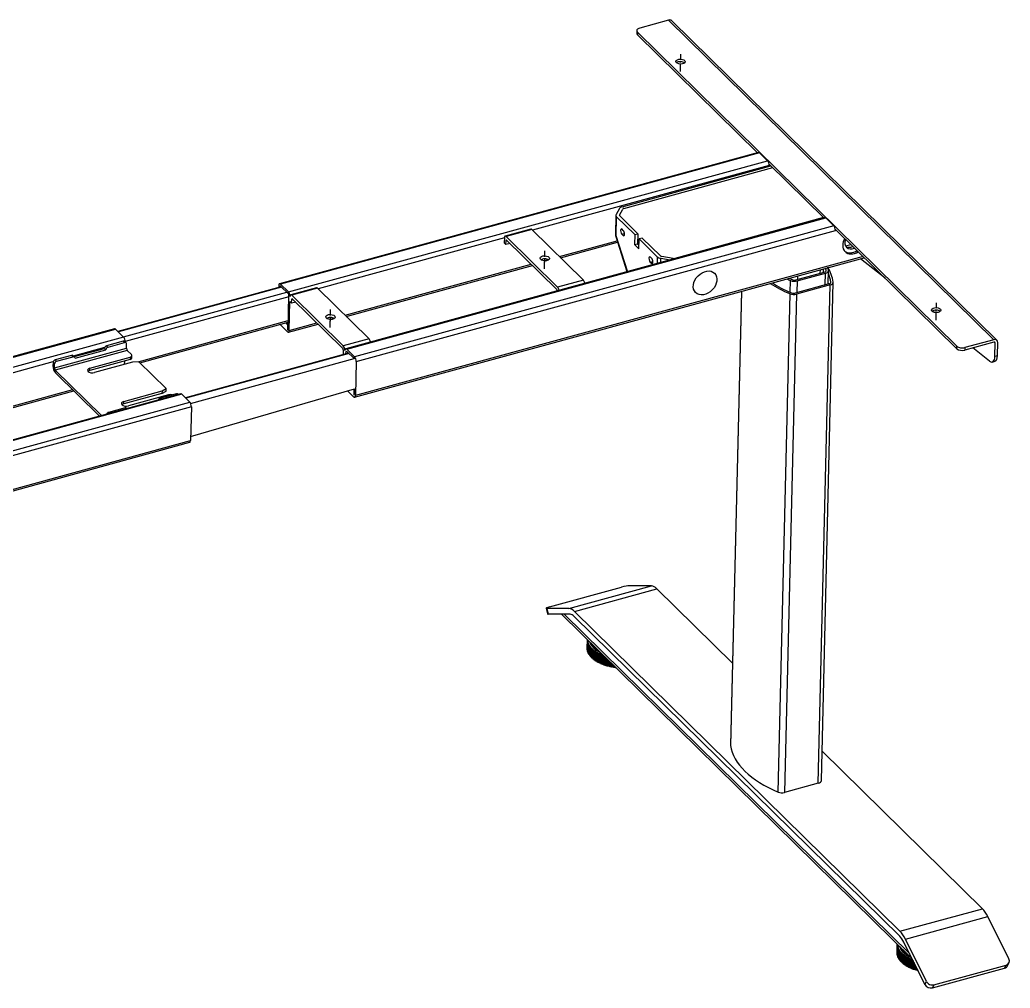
# Model space of a CAD drawing. Header units: millimetres. Extents: x 20580 to 29102, y 1988 to 5937.
# Drawn here: x 27762 to 28604, y 3454 to 4278 of the extents above; entities that cross this region are included whole.
import ezdxf

# ---------------------------------------------------------------- set-up
doc = ezdxf.new("R2010")
doc.units = ezdxf.units.MM
doc.linetypes.add('CENTER', pattern=[10.16, 6.35, -1.27, 1.27, -1.27])
doc.layers.add('1', color=1, linetype='CENTER')

msp = doc.modelspace()

# ---------------------------------------------------------------- linework, layer by layer
at = {"color": 0, "lineweight": 30}
msp.add_line((27907.213, 3923.069), (28046.518, 3963.538), dxfattribs=at)
at = {"layer": '1', "color": 0, "linetype": 'Continuous', "lineweight": 30}
for p, q in [((28313.824, 4277.321), (28289.282, 4270.602)), ((28313.824, 4277.321), (28590.386, 4005.489)), ((28593.11, 4004.95), (28316.548, 4276.782)), ((28286.688, 4268.357), (28286.638, 4266.237)), ((28287.304, 4267.038), (28287.254, 4264.918)), ((28287.254, 4264.918), (28389.488, 4164.433)), ((28287.304, 4267.038), (28559.057, 3999.933)), ((28390.386, 4164.681), (27982.812, 4053.098)), ((28391.238, 4164.331), (27983.665, 4052.748)), ((28391.238, 4164.331), (28397.972, 4157.713)), ((27990.398, 4046.129), (28397.972, 4157.713)), ((28399.355, 4153.751), (28198.078, 4098.646)), ((28274.36, 4118.624), (28400.859, 4153.256)), ((28399.271, 4154.817), (28445.758, 4109.125)), ((28400.138, 4153.965), (28399.355, 4153.751)), ((28275.803, 4117.205), (28402.302, 4151.838)), ((28268.97, 4111.339), (28268.583, 4095.026)), ((28271.966, 4117.083), (28269.169, 4112.043)), ((28272.049, 4111.549), (28272.035, 4110.982)), ((28272.049, 4111.549), (28274.845, 4116.589)), ((28446.66, 4109.369), (28039.087, 3997.786)), ((28039.939, 3997.436), (28447.513, 4109.019)), ((28269.199, 4093.707), (28269.586, 4110.02)), ((28269.586, 4110.02), (28284.943, 4094.926)), ((28287.572, 4095.646), (28272.215, 4110.74)), ((28445.59, 4109.29), (28319.091, 4074.658)), ((28442.627, 4108.606), (28442.728, 4108.506)), ((28454.246, 4102.401), (28447.513, 4109.019)), ((28454.246, 4102.401), (28046.673, 3990.817)), ((28048.055, 3986.855), (28455.629, 4098.439)), ((28196.657, 4099.554), (28174.744, 4093.555)), ((28197.509, 4099.204), (28175.597, 4093.205)), ((28241.278, 4056.184), (28197.509, 4099.204)), ((28274.12, 4095.152), (28276.305, 4095.75)), ((28274.12, 4095.152), (28275.082, 4094.206)), ((28275.183, 4098.446), (28274.221, 4099.391)), ((28275.082, 4094.206), (28276.255, 4094.528)), ((28284.943, 4094.926), (28284.742, 4086.447)), ((28284.943, 4094.926), (28287.572, 4095.646)), ((28287.572, 4095.646), (28287.371, 4087.167)), ((28391.386, 4094.45), (28391.249, 4094.585)), ((28455.541, 4099.51), (28559.006, 3997.814)), ((28456.413, 4098.653), (28455.629, 4098.439)), ((28174.094, 4092.08), (28015.766, 4048.734)), ((28174.094, 4092.08), (28173.993, 4087.84)), ((28173.993, 4087.84), (28175.436, 4086.422)), ((28175.436, 4086.422), (28175.516, 4089.814)), ((28178.888, 4087.367), (28175.436, 4086.422)), ((28176.207, 4090.003), (28175.516, 4089.814)), ((28219.366, 4050.185), (28175.597, 4093.205)), ((28176.017, 4090.189), (28218.824, 4048.114)), ((28220.864, 4076.243), (28269.989, 4089.693)), ((28221.898, 4075.229), (28270.366, 4088.498)), ((28268.816, 4093.393), (28278.338, 4063.418)), ((28278.721, 4063.732), (28269.199, 4093.707)), ((28284.742, 4086.447), (28287.371, 4087.167)), ((28284.742, 4086.447), (28288.59, 4082.665)), ((28287.371, 4087.167), (28288.666, 4085.894)), ((28288.59, 4082.665), (28288.791, 4091.144)), ((28291.42, 4091.864), (28288.791, 4091.144)), ((28288.791, 4091.144), (28304.148, 4076.05)), ((28306.777, 4076.769), (28291.42, 4091.864)), ((28464.261, 4085.265), (28468.775, 4086.501)), ((28038.558, 4026.333), (28196.89, 4069.68)), ((28046.721, 3956.552), (28480.233, 4075.236)), ((28479.2, 4076.251), (28047.372, 3958.027)), ((28207.662, 4072.629), (28211.202, 4073.598)), ((28298.169, 4071.514), (28300.354, 4072.112)), ((28298.169, 4071.514), (28299.131, 4070.569)), ((28299.231, 4074.808), (28298.27, 4075.754)), ((28300.304, 4070.89), (28299.131, 4070.569)), ((28304.148, 4076.05), (28304.012, 4070.315)), ((28307.047, 4071.146), (28307.132, 4074.73)), ((28307.132, 4074.73), (28315.127, 4073.359)), ((28317.57, 4074.595), (28307.971, 4076.241)), ((28498.06, 4057.718), (28477.086, 4074.374)), ((28039.592, 4025.319), (28197.917, 4068.664)), ((28278.338, 4063.418), (28278.342, 4063.41)), ((28278.992, 4063.466), (28278.721, 4063.732)), ((28422.099, 4056.363), (28446.202, 4062.962)), ((28423.061, 4055.418), (28447.164, 4062.017)), ((28442.843, 4062.042), (28442.914, 4065.018)), ((28445.4, 4062.739), (28445.471, 4065.715)), ((28446.929, 4052.104), (28447.164, 4062.017)), ((28447.733, 4064.119), (28447.742, 4064.495)), ((28449.486, 4052.804), (28449.758, 4064.262)), ((27990.398, 4046.129), (27983.665, 4052.748)), ((28241.278, 4056.184), (28219.366, 4050.185)), ((28417.308, 4045.737), (28417.546, 4055.76)), ((28417.843, 4056.989), (28417.871, 4058.159)), ((28450.215, 4053.009), (28421.521, 4045.153)), ((28423.061, 4055.418), (28422.826, 4045.505)), ((28423.547, 4059.716), (28423.476, 4056.739)), ((28443.714, 3630.362), (28453.771, 4054.308)), ((28451.756, 4054.213), (28451.763, 4054.498)), ((27984.115, 4050.561), (27845.263, 4012.547)), ((27984.574, 4050.103), (27845.736, 4012.093)), ((27850.065, 4007.838), (27988.903, 4045.848)), ((27982.161, 4051.622), (27982.123, 4050.015)), ((27983.123, 4050.677), (27983.114, 4050.286)), ((27983.818, 4050.867), (27983.123, 4050.677)), ((27990.358, 4044.434), (27983.625, 4051.052)), ((28014.344, 4049.642), (27992.432, 4043.643)), ((28015.197, 4049.292), (27993.284, 4043.293)), ((28058.966, 4006.272), (28015.197, 4049.292)), ((28375.703, 4046.613), (28366.545, 3660.563)), ((28375.723, 4046.621), (28366.559, 3660.326)), ((28407.021, 3620.557), (28417.077, 4044.503)), ((28422.483, 4044.207), (28412.427, 3620.261)), ((28451.177, 4052.063), (28422.483, 4044.207)), ((28441.121, 3628.116), (28451.177, 4052.063)), ((27990.787, 4042.024), (27851.543, 4003.902)), ((27990.135, 4014.285), (27990.819, 4043.113)), ((27991.097, 4013.339), (27991.68, 4037.928)), ((27991.68, 4037.928), (27993.123, 4036.51)), ((27993.123, 4036.51), (27993.204, 4039.901)), ((27996.576, 4037.455), (27993.123, 4036.51)), ((27993.894, 4040.09), (27993.204, 4039.901)), ((28037.053, 4000.272), (27993.284, 4043.293)), ((27993.705, 4040.276), (28036.512, 3998.201)), ((28539.755, 4028.72), (28538.308, 4029.869)), ((27862.707, 3986.741), (27990.305, 4021.674)), ((27864.076, 3985.819), (27990.278, 4020.37)), ((27983.252, 4018.447), (27989.594, 4012.214)), ((27988.085, 4019.77), (27989.735, 4018.149)), ((27990.446, 4011.864), (28015.605, 4018.751)), ((27991.097, 4013.339), (28014.578, 4019.767)), ((28025.349, 4022.716), (28028.896, 4023.687)), ((27842.572, 4014.703), (27434.998, 3903.12)), ((27435.851, 3902.77), (27843.424, 4014.354)), ((27850.158, 4007.735), (27843.424, 4014.354)), ((27989.735, 4018.149), (27989.634, 4013.909)), ((27989.634, 4013.909), (27990.104, 4014.038)), ((27989.735, 4018.149), (27990.23, 4018.285)), ((27850.158, 4007.735), (27442.585, 3896.152)), ((27849.808, 4004.141), (27835.784, 4000.302)), ((27836.986, 3999.12), (27851.01, 4002.959)), ((27851.01, 4002.959), (27849.808, 4004.141)), ((27852.372, 4002.69), (27851.17, 4003.872)), ((27851.327, 4003.715), (27851.541, 4003.773)), ((27851.534, 4003.513), (27851.541, 4003.773)), ((27852.643, 3998.352), (27852.723, 4001.743)), ((28058.966, 4006.272), (28037.053, 4000.272)), ((28590.336, 4003.369), (28565.794, 3996.65)), ((28590.386, 4005.489), (28565.844, 3998.77)), ((28590.64, 4003.421), (28591.62, 4002.457)), ((28591.358, 3991.406), (28591.62, 4002.457)), ((28593.55, 3992.006), (28593.812, 4003.057)), ((27791.287, 3981.554), (27852.643, 3998.352)), ((27853.334, 3996.371), (27791.979, 3979.573)), ((27807.504, 3991.717), (27834.244, 3999.038)), ((27808.174, 3991.058), (27833.991, 3998.126)), ((27808.898, 3989.745), (27835.193, 3996.944)), ((27833.991, 3998.126), (27835.193, 3996.944)), ((27835.784, 4000.302), (27836.986, 3999.12)), ((27856.941, 3992.825), (27853.334, 3996.371)), ((28041.587, 3994.066), (27902.749, 3956.055)), ((28042.06, 3993.612), (27903.208, 3955.598)), ((28036.973, 3996.881), (28036.892, 3993.489)), ((28036.892, 3993.489), (28037.456, 3992.935)), ((28039.352, 3993.454), (28039.398, 3995.365)), ((28039.398, 3995.365), (28040.092, 3995.555)), ((28039.899, 3995.74), (28046.633, 3989.122)), ((28039.939, 3997.436), (28046.673, 3990.817)), ((28559.006, 3997.814), (28559.057, 3999.933)), ((28565.844, 3998.77), (28565.794, 3996.65)), ((28586.851, 3987.207), (28572.608, 3998.517)), ((27671.302, 3954.428), (27790.418, 3987.039)), ((27790.165, 3986.128), (27790.095, 3983.16)), ((27791.368, 3984.946), (27790.165, 3986.128)), ((27791.287, 3981.554), (27791.368, 3984.946)), ((27805.983, 3992.143), (27791.959, 3988.304)), ((27791.959, 3988.304), (27793.161, 3987.122)), ((27793.161, 3987.122), (27807.185, 3990.961)), ((27807.185, 3990.961), (27805.983, 3992.143)), ((27808.547, 3990.692), (27807.344, 3991.873)), ((27855.704, 3988.567), (27821.521, 3979.209)), ((27821.571, 3981.328), (27855.755, 3990.687)), ((27857.849, 3986.425), (27825.419, 3977.546)), ((27851.085, 3984.573), (27851.15, 3987.321)), ((27855.755, 3990.687), (27855.704, 3988.567)), ((27857.261, 3989.914), (27857.311, 3992.034)), ((27863.107, 3986.765), (27857.849, 3986.425)), ((27886.367, 3963.902), (27863.107, 3986.765)), ((27907.212, 3951.254), (28046.389, 3989.357)), ((28048.055, 3986.855), (28047.372, 3958.027)), ((28589.189, 3986.488), (28591.38, 3987.088)), ((28591.358, 3991.406), (28593.55, 3992.006)), ((27791.979, 3979.573), (27831.32, 3940.905)), ((27792.169, 3977.217), (27829.594, 3940.433)), ((27821.521, 3979.209), (27821.571, 3981.328)), ((27806.758, 3962.872), (27694.086, 3932.025)), ((27695.12, 3931.011), (27807.792, 3961.858)), ((27882.81, 3959.722), (27850.379, 3950.844)), ((27850.43, 3952.963), (27882.86, 3961.842)), ((27895.26, 3959.466), (27881.236, 3955.627)), ((27882.86, 3961.842), (27882.81, 3959.722)), ((27882.81, 3959.722), (27886.317, 3961.782)), ((27882.86, 3961.842), (27886.367, 3963.902)), ((27886.317, 3961.782), (27886.367, 3963.902)), ((27896.101, 3958.64), (27895.26, 3959.466)), ((28045.868, 3956.902), (28040.729, 3961.953)), ((28046.009, 3962.837), (28045.562, 3963.276)), ((28046.009, 3962.837), (28045.908, 3958.597)), ((28046.505, 3962.973), (28046.009, 3962.837)), ((28046.518, 3963.538), (28046.41, 3958.973)), ((27898.846, 3959.392), (27491.273, 3847.808)), ((27899.699, 3959.042), (27492.125, 3847.458)), ((27498.859, 3840.84), (27906.432, 3952.423)), ((27850.379, 3950.844), (27850.43, 3952.963)), ((27888.461, 3958.54), (27854.277, 3949.181)), ((27881.236, 3955.627), (27882.077, 3954.8)), ((27896.951, 3958.873), (27896.622, 3959.197)), ((27899.699, 3959.042), (27906.432, 3952.423)), ((28046.378, 3958.726), (28045.908, 3958.597)), ((27907.815, 3948.461), (27501.878, 3837.326)), ((27851.435, 3947.468), (27837.411, 3943.628)), ((27837.411, 3943.628), (27838.252, 3942.802)), ((27852.276, 3946.642), (27851.435, 3947.468)), ((27853.126, 3946.875), (27852.797, 3947.198)), ((27907.815, 3948.461), (27907.131, 3919.633)), ((27524.668, 3814.924), (27907.131, 3919.633)), ((27525.702, 3813.91), (27906.48, 3918.158)), ((28212.46, 3778.132), (28273.815, 3794.93)), ((28228.983, 3776.775), (28299.103, 3795.972)), ((28233.69, 3774.317), (28303.81, 3793.514)), ((28299.103, 3795.972), (28280.351, 3796.113)), ((28368.199, 3730.227), (28303.81, 3793.514)), ((28209.731, 3777.034), (28210.808, 3772.18)), ((28228.983, 3776.775), (28210.23, 3776.916)), ((28210.23, 3776.916), (28211.307, 3772.062)), ((28510.576, 3502.167), (28233.69, 3774.317)), ((28230.059, 3771.921), (28211.307, 3772.062)), ((28222.736, 3771.972), (28520.926, 3478.881)), ((28518.897, 3482.945), (28224.856, 3771.958)), ((28510.475, 3497.927), (28233.589, 3770.078)), ((28244.577, 3742.766), (28244.756, 3750.328)), ((28244.76, 3750.132), (28244.579, 3742.501)), ((28244.587, 3742.267), (28244.768, 3749.898)), ((28244.786, 3749.633), (28244.605, 3742.002)), ((28244.628, 3741.767), (28244.809, 3749.398)), ((28244.842, 3749.133), (28244.661, 3741.502)), ((28244.698, 3741.268), (28244.879, 3748.899)), ((28244.585, 3742.766), (28244.577, 3742.766)), ((28244.928, 3748.635), (28244.747, 3741.004)), ((28244.797, 3740.77), (28244.978, 3748.401)), ((28245.043, 3748.137), (28244.862, 3740.506)), ((28244.926, 3740.273), (28245.107, 3747.904)), ((28245.187, 3747.641), (28245.006, 3740.01)), ((28245.084, 3739.778), (28245.265, 3747.409)), ((28245.361, 3747.147), (28245.18, 3739.516)), ((28245.271, 3739.285), (28245.452, 3746.916)), ((28245.563, 3746.656), (28245.382, 3739.025)), ((28245.487, 3738.795), (28245.668, 3746.426)), ((28245.794, 3746.168), (28245.613, 3738.537)), ((28245.732, 3738.309), (28245.913, 3745.94)), ((28246.054, 3745.683), (28245.873, 3738.052)), ((28246.005, 3737.826), (28246.186, 3745.457)), ((28246.342, 3745.203), (28246.161, 3737.572)), ((28246.306, 3737.348), (28246.487, 3744.979)), ((28246.659, 3744.727), (28246.478, 3737.096)), ((28246.636, 3736.875), (28246.817, 3744.506)), ((28247.003, 3744.256), (28246.822, 3736.625)), ((28246.993, 3736.406), (28247.174, 3744.037)), ((28247.374, 3743.791), (28247.193, 3736.16)), ((28247.377, 3735.944), (28247.558, 3743.575)), ((28247.772, 3743.332), (28247.591, 3735.701)), ((28247.788, 3735.487), (28247.969, 3743.118)), ((28248.197, 3742.879), (28248.016, 3735.248)), ((28248.225, 3735.038), (28248.406, 3742.669)), ((28248.649, 3742.433), (28248.468, 3734.802)), ((28248.688, 3734.595), (28248.869, 3742.226)), ((28249.126, 3741.994), (28248.945, 3734.363)), ((28249.177, 3734.16), (28249.358, 3741.791)), ((28249.628, 3741.563), (28249.447, 3733.932)), ((28249.691, 3733.732), (28249.872, 3741.363)), ((28250.155, 3741.14), (28249.974, 3733.509)), ((28250.23, 3733.313), (28250.411, 3740.944)), ((28250.706, 3740.725), (28250.525, 3733.094)), ((28250.792, 3732.903), (28250.973, 3740.534)), ((28251.281, 3740.32), (28251.1, 3732.689)), ((28251.378, 3732.502), (28251.559, 3740.133)), ((28251.879, 3739.924), (28251.698, 3732.293)), ((28251.987, 3732.11), (28252.168, 3739.741)), ((28252.5, 3739.538), (28252.319, 3731.907)), ((28252.618, 3731.729), (28252.799, 3739.36)), ((28253.143, 3739.162), (28252.962, 3731.531)), ((28253.271, 3731.358), (28253.452, 3738.989)), ((28253.807, 3738.796), (28253.626, 3731.165)), ((28253.945, 3730.997), (28254.126, 3738.628)), ((28254.492, 3738.441), (28254.311, 3730.81)), ((28254.639, 3730.648), (28254.82, 3738.279)), ((28255.196, 3738.098), (28255.015, 3730.467)), ((28255.353, 3730.309), (28255.534, 3737.94)), ((28255.92, 3737.766), (28255.739, 3730.135)), ((28256.086, 3729.983), (28256.267, 3737.614)), ((28256.663, 3737.446), (28256.482, 3729.815)), ((28256.837, 3729.669), (28257.018, 3737.3)), ((28257.423, 3737.138), (28257.242, 3729.507)), ((28257.605, 3729.367), (28257.786, 3736.998)), ((28258.201, 3736.843), (28258.02, 3729.212)), ((28258.391, 3729.077), (28258.572, 3736.708)), ((28258.99, 3736.338), (28258.814, 3728.929)), ((28259.192, 3728.801), (28259.362, 3735.972)), ((28259.787, 3735.554), (28259.623, 3728.66)), ((28260.009, 3728.538), (28260.166, 3735.182)), ((28260.598, 3734.757), (28260.448, 3728.403)), ((28260.839, 3728.288), (28260.984, 3734.378)), ((28261.423, 3733.946), (28261.286, 3728.161)), ((28261.684, 3728.052), (28261.814, 3733.561)), ((28262.26, 3733.123), (28262.137, 3727.932)), ((28262.541, 3727.83), (28262.657, 3732.733)), ((28263.109, 3732.289), (28263, 3727.718)), ((28263.41, 3727.622), (28263.511, 3731.894)), ((28263.969, 3731.444), (28263.875, 3727.517)), ((28264.29, 3727.428), (28264.376, 3731.044)), ((28264.838, 3730.59), (28264.761, 3727.332)), ((28265.18, 3727.249), (28265.25, 3730.185)), ((28265.717, 3729.726), (28265.656, 3727.16)), ((28266.079, 3727.085), (28266.132, 3729.318)), ((28266.604, 3728.854), (28266.56, 3727.004)), ((28266.987, 3726.936), (28267.023, 3728.442)), ((28267.498, 3727.975), (28267.472, 3726.863)), ((28267.902, 3726.802), (28267.92, 3727.56)), ((28268.399, 3727.09), (28268.391, 3726.737)), ((28580.696, 3521.364), (28444.308, 3655.419)), ((28441.121, 3628.116), (28412.427, 3620.261)), ((28510.576, 3502.167), (28580.696, 3521.364)), ((28515.182, 3495.471), (28585.302, 3514.668)), ((28603.207, 3478.779), (28585.302, 3514.668)), ((28508.152, 3483.699), (28508.332, 3491.26)), ((28508.335, 3491.065), (28508.154, 3483.434)), ((28508.163, 3483.199), (28508.344, 3490.83)), ((28508.362, 3490.565), (28508.181, 3482.934)), ((28508.203, 3482.699), (28508.384, 3490.33)), ((28508.418, 3490.065), (28508.237, 3482.434)), ((28508.273, 3482.2), (28508.454, 3489.831)), ((28508.503, 3489.567), (28508.322, 3481.936)), ((28508.373, 3481.702), (28508.554, 3489.333)), ((28508.618, 3489.069), (28508.437, 3481.438)), ((28508.501, 3481.205), (28508.682, 3488.836)), ((28508.763, 3488.573), (28508.582, 3480.942)), ((28508.659, 3480.71), (28508.84, 3488.341)), ((28508.936, 3488.079), (28508.755, 3480.448)), ((28508.847, 3480.217), (28509.028, 3487.848)), ((28509.66, 3488.582), (28509.692, 3489.924)), ((28531.834, 3457.016), (28513.93, 3492.905)), ((28533.086, 3459.582), (28515.182, 3495.471)), ((28508.161, 3483.698), (28508.152, 3483.699)), ((28509.139, 3487.588), (28508.958, 3479.957)), ((28509.063, 3479.728), (28509.244, 3487.359)), ((28509.37, 3487.1), (28509.189, 3479.469)), ((28509.307, 3479.241), (28509.488, 3486.872)), ((28509.63, 3486.616), (28509.449, 3478.985)), ((28509.581, 3478.759), (28509.762, 3486.39)), ((28509.918, 3486.135), (28509.737, 3478.504)), ((28509.882, 3478.28), (28510.063, 3485.911)), ((28510.234, 3485.659), (28510.053, 3478.028)), ((28510.211, 3477.807), (28510.392, 3485.438)), ((28510.578, 3485.189), (28510.397, 3477.558)), ((28510.568, 3477.338), (28510.749, 3484.969)), ((28510.95, 3484.723), (28510.769, 3477.092)), ((28510.952, 3476.876), (28511.133, 3484.507)), ((28511.348, 3484.264), (28511.167, 3476.633)), ((28511.363, 3476.419), (28511.544, 3484.05)), ((28511.773, 3483.811), (28511.592, 3476.18)), ((28511.801, 3475.97), (28511.982, 3483.601)), ((28512.224, 3483.365), (28512.043, 3475.734)), ((28512.264, 3475.527), (28512.445, 3483.158)), ((28512.701, 3482.926), (28512.52, 3475.295)), ((28512.753, 3475.092), (28512.934, 3482.723)), ((28513.203, 3482.495), (28513.022, 3474.864)), ((28513.267, 3474.664), (28513.448, 3482.295)), ((28513.73, 3482.072), (28513.549, 3474.441)), ((28513.805, 3474.245), (28513.986, 3481.876)), ((28514.282, 3481.658), (28514.101, 3474.027)), ((28514.368, 3473.835), (28514.549, 3481.466)), ((28514.857, 3481.252), (28514.676, 3473.621)), ((28514.954, 3473.434), (28515.135, 3481.065)), ((28515.455, 3480.856), (28515.274, 3473.225)), ((28515.563, 3473.043), (28515.744, 3480.674)), ((28516.076, 3480.47), (28515.895, 3472.839)), ((28516.194, 3472.661), (28516.375, 3480.292)), ((28516.718, 3480.094), (28516.537, 3472.463)), ((28516.847, 3472.29), (28517.028, 3479.921)), ((28517.383, 3479.728), (28517.202, 3472.097)), ((28517.52, 3471.929), (28517.701, 3479.56)), ((28518.067, 3479.373), (28517.886, 3471.742)), ((28518.215, 3471.58), (28518.396, 3479.211)), ((28518.772, 3479.03), (28518.591, 3471.399)), ((28518.929, 3471.242), (28519.11, 3478.873)), ((28519.496, 3478.698), (28519.315, 3471.067)), ((28519.661, 3470.915), (28519.842, 3478.546)), ((28520.239, 3478.378), (28520.058, 3470.747)), ((28520.412, 3470.601), (28520.593, 3478.232)), ((28520.999, 3478.07), (28520.818, 3470.439)), ((28521.181, 3470.299), (28521.362, 3477.93)), ((28521.763, 3477.203), (28521.596, 3470.144)), ((28521.966, 3470.009), (28522.12, 3476.488)), ((28522.527, 3475.671), (28522.39, 3469.861)), ((28522.768, 3469.733), (28522.891, 3474.942)), ((28523.306, 3474.11), (28523.199, 3469.592)), ((28523.584, 3469.47), (28523.677, 3473.368)), ((28524.099, 3472.522), (28524.023, 3469.336)), ((28524.415, 3469.22), (28524.475, 3471.767)), ((28524.904, 3470.907), (28524.861, 3469.093)), ((28538.272, 3454.096), (28599.628, 3470.893)), ((28539.525, 3456.661), (28600.88, 3473.458)), ((28599.628, 3470.893), (28600.88, 3473.458)), ((28602.065, 3472.82), (28603.317, 3475.386)), ((28525.259, 3468.984), (28525.287, 3470.14)), ((28525.722, 3469.268), (28525.713, 3468.864)), ((28531.834, 3457.016), (28533.086, 3459.582)), ((28539.525, 3456.661), (28538.272, 3454.096))]:
    msp.add_line(p, q, dxfattribs=at)
for centre, major_axis, ratio, start_param, end_param in [((28313.744, 4273.929), (2.804, 2.853), 0.7383541, 0.0000076, 0.9035837), ((28291.687, 4268.238), (-4.999, 0.119), 0.529785, 5.2268357, 6.7976321), ((28291.637, 4266.118), (4.999, -0.119), 0.529785, 3.141579, 3.6560394), ((28323.95, 4239.926), (-3.999, 0.095), 0.529785, 3.6655624, 5.7593356), ((28391.178, 4161.787), (-0.792, 2.894), 0.4173261, 5.6607964, 6.2832001), ((28397.912, 4155.169), (-0.792, 2.894), 0.4173261, 4.0900001, 5.6607964), ((28273.968, 4111.22), (-4.999, 0.119), 0.529785, 6.0122339, 6.7976321), ((28273.968, 4111.22), (1.999, -0.047), 0.529785, 2.8706412, 3.6560394), ((28276.765, 4116.26), (-4.999, 0.119), 0.529785, 5.2268357, 6.0122339), ((28276.765, 4116.26), (1.999, -0.047), 0.529785, 2.0852431, 2.8706412), ((28440.874, 4108.126), (1.906, 0.606), 0.0875057, 5.2014911, 5.8509152), ((28440.874, 4108.126), (-1.402, -1.426), 0.7383541, 2.3989696, 2.47438), ((28447.452, 4106.475), (0.792, -2.894), 0.4173261, 2.5192037, 3.1416074), ((28197.449, 4096.661), (0.792, -2.894), 0.4173261, 2.5192037, 3.1416074), ((28273.581, 4094.907), (-4.999, 0.119), 0.529785, 6.2831841, 6.404933), ((28273.581, 4094.907), (-4.999, 0.119), 0.529785, 0.1217477, 0.5144467), ((28274.17, 4097.272), (0.66, -2.411), 0.4173261, 2.5192037, 5.6607964), ((28275.132, 4096.326), (0.66, -2.411), 0.4173261, 5.6607964, 8.802389), ((28454.186, 4099.857), (0.792, -2.894), 0.4173261, 0.9484074, 2.5192037), ((28175.536, 4090.662), (0.792, -2.894), 0.4173261, 2.5192037, 4.0900001), ((28175.997, 4089.341), (-0.264, 0.965), 0.4173261, 5.6607964, 7.2315927), ((28273.581, 4094.907), (4.765, 1.514), 0.0875057, 2.7093226, 3.141585), ((28471.941, 4088.584), (-8.061, -8.202), 0.7383541, 5.0402758, 5.6159727), ((28470.738, 4089.766), (5.608, 5.705), 0.7383541, 2.0521303, 4.2310212), ((28471.941, 4088.584), (-8.061, -8.202), 0.7383541, 5.6159727, 6.2831853), ((28470.979, 4089.529), (8.061, 8.202), 0.7383541, 3.2210973, 4.3844683), ((28471.941, 4088.584), (-8.061, -8.202), 0.7383541, 0, 1.2429739), ((28469.295, 4091.184), (5.608, 5.705), 0.7383541, 3.3136761, 4.2310212), ((28208.377, 4072.151), (3.999, -0.095), 0.529785, 0.6438412, 2.4975771), ((28298.219, 4073.634), (0.66, -2.411), 0.4173261, 2.5192037, 5.6607964), ((28299.181, 4072.688), (0.66, -2.411), 0.4173261, 5.6607964, 8.802389), ((28308.53, 4077.249), (-4.999, 0.119), 0.529785, 0.5144467, 1.2998449), ((28308.53, 4077.249), (1.999, -0.047), 0.529785, 3.6560394, 4.4414376), ((28318.129, 4075.603), (1.999, -0.047), 0.529785, 4.4414376, 5.2268357), ((28283.103, 4064.932), (4.765, 1.514), 0.0875057, 2.7093226, 3.141585), ((28283.103, 4064.932), (3.505, 3.566), 0.7383541, 2.47438, 2.5554111), ((28444.759, 4064.38), (2.999, -0.071), 0.529785, 5.2268357, 6.4001513), ((28444.759, 4064.38), (-4.999, 0.119), 0.529785, 2.0852431, 3.2585586), ((28352.284, 4060.823), (-95.973, 2.277), 0.529785, 3.2585586, 3.2928289), ((28352.078, 4052.132), (101.971, -2.419), 0.529785, 0.0893915, 0.3251245), ((28352.284, 4060.823), (-97.972, 2.324), 0.529785, 3.2585586, 3.3005798), ((28352.078, 4052.132), (99.972, -2.371), 0.529785, 0.0893914, 0.230098), ((27983.604, 4050.204), (0.792, -2.894), 0.4173261, 2.5192037, 4.0900001), ((28241.218, 4053.64), (0.792, -2.894), 0.4173261, 1.4040857, 2.5192037), ((28478.294, 4086.687), (101.971, -2.419), 0.529785, 3.8516047, 4.0810947), ((28478.294, 4086.687), (99.972, -2.371), 0.529785, 3.8555764, 4.0810948), ((28478.501, 4095.377), (-97.972, 2.324), 0.529785, 0.8699064, 0.9119276), ((28478.501, 4095.377), (-95.973, 2.277), 0.529785, 0.8776573, 0.9119276), ((28420.656, 4057.782), (-4.999, 0.119), 0.529785, 0.9119276, 2.0852431), ((28420.656, 4057.782), (2.999, -0.071), 0.529785, 4.0535202, 5.2268357), ((28448.772, 4054.427), (2.999, -0.071), 0.529785, 5.2268357, 6.3725767), ((28448.772, 4054.427), (-4.999, 0.119), 0.529785, 2.0852431, 3.2309841), ((27983.604, 4050.204), (-0.264, 0.965), 0.4173261, 5.6607964, 7.2315927), ((27990.338, 4043.586), (-0.264, 0.965), 0.4173261, 4.0900001, 5.6607964), ((27990.338, 4043.586), (0.792, -2.894), 0.4173261, 0.9484074, 2.5192037), ((27993.224, 4040.749), (0.792, -2.894), 0.4173261, 2.5192037, 4.0900001), ((28015.137, 4046.748), (0.792, -2.894), 0.4173261, 2.5192037, 3.1416074), ((28218.804, 4047.266), (-0.264, 0.965), 0.4173261, 4.4407051, 5.6607964), ((28219.305, 4047.641), (0.792, -2.894), 0.4173261, 1.4040857, 2.5192037), ((28420.078, 4046.571), (-4.999, 0.119), 0.529785, 0.939502, 2.0852431), ((28420.078, 4046.571), (2.999, -0.071), 0.529785, 4.0810948, 5.2268357), ((27993.685, 4039.428), (-0.264, 0.965), 0.4173261, 5.6607964, 7.2315927), ((28541.422, 4028.485), (-3.999, 0.095), 0.529785, 3.6655624, 5.7593356), ((28026.065, 4022.238), (3.999, -0.095), 0.529785, 0.6438412, 2.4975771), ((27843.364, 4011.81), (0.792, -2.894), 0.4173261, 2.5192037, 3.1416074), ((27989.654, 4014.757), (0.792, -2.894), 0.4173261, 5.6607964, 7.2315927), ((27989.654, 4014.757), (-0.264, 0.965), 0.4173261, 2.5192037, 4.0900001), ((27849.768, 4002.445), (-1.402, -1.426), 0.7383541, 3.1416002, 4.0451763), ((27850.098, 4005.191), (0.792, -2.894), 0.4173261, 0.9484074, 2.5192037), ((27850.97, 4001.263), (1.402, 1.426), 0.7383541, 5.6159727, 7.186769), ((28058.905, 4003.728), (0.792, -2.894), 0.4173261, 1.4040857, 2.5192037), ((28590.306, 4002.097), (1.051, 1.07), 0.7383541, 5.6159727, 7.186769), ((28590.306, 4002.097), (2.804, 2.853), 0.7383541, 5.6159727, 7.186769), ((27835.744, 3998.606), (-1.402, -1.426), 0.7383541, 4.0451763, 5.6159727), ((27836.946, 3997.424), (1.402, 1.426), 0.7383541, 0.9035837, 2.47438), ((27853.364, 3997.643), (0.396, -1.447), 0.4173261, 4.0900001, 5.6607964), ((28036.492, 3997.354), (-0.264, 0.965), 0.4173261, 4.0900001, 5.6607964), ((28036.993, 3997.729), (0.792, -2.894), 0.4173261, 0.9484074, 2.5192037), ((28039.879, 3994.892), (-0.792, 2.894), 0.4173261, 5.6607964, 7.2315927), ((28039.879, 3994.892), (0.264, -0.965), 0.4173261, 3.1416072, 4.0900001), ((28563.389, 3999.014), (4.999, -0.119), 0.529785, 3.6560394, 5.2268357), ((28563.439, 4001.133), (-4.999, 0.119), 0.529785, 0.5144467, 2.0852431), ((27791.918, 3986.608), (-1.402, -1.426), 0.7383541, 4.0451763, 5.6159727), ((27793.121, 3985.426), (1.402, 1.426), 0.7383541, 0.9035837, 2.47438), ((27805.942, 3990.447), (-1.402, -1.426), 0.7383541, 3.1416002, 4.0451763), ((27807.145, 3989.265), (1.402, 1.426), 0.7383541, 5.6159727, 7.186769), ((27854.261, 3989.986), (-2.999, 0.071), 0.529785, 2.0852431, 3.1415792), ((27854.312, 3992.105), (-2.999, 0.071), 0.529785, 2.0852431, 3.6560394), ((28046.612, 3988.274), (-0.792, 2.894), 0.4173261, 4.0900001, 5.6607964), ((28586.549, 3996.133), (2.641, -9.645), 0.4173261, 5.7655161, 7.2315927), ((28588.74, 3996.733), (-2.641, 9.645), 0.4173261, 3.1416089, 4.0900001), ((27792.259, 3981.033), (1.188, -4.34), 0.4173261, 4.0900001, 5.6607964), ((27792.009, 3980.845), (-0.396, 1.447), 0.4173261, 0.9484074, 2.5192037), ((27823.495, 3979.437), (3.999, -0.095), 0.529785, 2.0852431, 5.2268357), ((27823.445, 3977.318), (-3.999, 0.095), 0.529785, 5.2268357, 5.7592867), ((27895.22, 3957.77), (-1.402, -1.426), 0.7383541, 3.1416002, 4.0451763), ((27852.354, 3951.072), (3.999, -0.095), 0.529785, 2.0852431, 5.2268357), ((27881.196, 3953.931), (-1.402, -1.426), 0.7383541, 4.0451763, 5.2337289), ((27889.904, 3957.122), (-2.999, 0.071), 0.529785, 4.1615167, 5.2268357), ((27899.638, 3956.498), (-0.792, 2.894), 0.4173261, 5.6607964, 6.2832001), ((27906.372, 3949.879), (-0.792, 2.894), 0.4173261, 4.0900001, 5.6607964), ((28045.929, 3959.445), (-0.792, 2.894), 0.4173261, 2.5192037, 4.0900001), ((28045.929, 3959.445), (0.264, -0.965), 0.4173261, 5.6607964, 7.2315927), ((27837.371, 3941.933), (-1.402, -1.426), 0.7383541, 4.0451763, 5.2337289), ((27852.303, 3948.953), (-3.999, 0.095), 0.529785, 5.2268357, 5.7592867), ((27851.395, 3945.772), (-1.402, -1.426), 0.7383541, 3.1416002, 4.0451763), ((27905.688, 3921.051), (-0.792, 2.894), 0.4173261, 3.1416072, 4.0900001), ((28275.968, 3794.913), (-4.881, -1.082), 0.1061712, 3.5747056, 5.1455019), ((28303.408, 3776.556), (5.281, -19.29), 0.4173261, 2.5192037, 3.0244939), ((28214.613, 3778.116), (-4.881, -1.082), 0.1061712, 5.1455019, 6.7162982), ((28233.287, 3757.359), (5.281, -19.29), 0.4173261, 2.5192037, 3.0244939), ((28215.689, 3773.262), (4.881, 1.082), 0.1061712, 3.1415826, 3.5747056), ((28233.287, 3757.359), (3.961, -14.468), 0.4173261, 2.5192037, 3.0244939), ((28244.758, 3750.265), (0.25, -0.006), 0.529785, 4.7331878, 5.4528597), ((28274.751, 3749.818), (29.992, -0.711), 0.529785, 3.1665582, 3.1813074), ((28244.776, 3749.765), (0.25, -0.006), 0.529785, 4.7646038, 7.8978631), ((28274.751, 3749.818), (29.992, -0.711), 0.529785, 3.1979741, 3.2127233), ((28244.824, 3749.266), (0.25, -0.006), 0.529785, 4.7960197, 7.929279), ((28274.751, 3749.818), (29.992, -0.711), 0.529785, 3.22939, 3.2441393), ((28244.902, 3748.767), (0.25, -0.006), 0.529785, 4.8274356, 7.9606949), ((28274.57, 3742.187), (-29.992, 0.711), 0.529785, 6.2767349, 6.2914841), ((28274.57, 3742.187), (-29.992, 0.711), 0.529785, 0.0249655, 0.0397148), ((28244.595, 3742.134), (-0.25, 0.006), 0.529785, 4.6601672, 4.7562704), ((28274.57, 3742.187), (-29.992, 0.711), 0.529785, 0.0563815, 0.0711307), ((28244.643, 3741.635), (-0.25, 0.006), 0.529785, 4.628721, 4.7876863), ((28274.57, 3742.187), (-29.992, 0.711), 0.529785, 0.0877974, 0.1025466), ((28244.721, 3741.136), (-0.25, 0.006), 0.529785, 4.5973263, 4.8191023), ((28274.57, 3742.187), (-29.992, 0.711), 0.529785, 0.1192133, 0.1339625), ((28244.828, 3740.638), (-0.25, 0.006), 0.529785, 4.5658825, 4.8505182), ((28274.57, 3742.187), (-29.992, 0.711), 0.529785, 0.1506292, 0.1653785), ((28274.751, 3749.818), (29.992, -0.711), 0.529785, 3.260806, 3.2755552), ((28245.009, 3748.269), (0.25, -0.006), 0.529785, 4.8588515, 7.9921108), ((28274.751, 3749.818), (29.992, -0.711), 0.529785, 3.2922219, 3.3069711), ((28245.146, 3747.772), (0.25, -0.006), 0.529785, 4.8902675, 8.0235268), ((28274.751, 3749.818), (29.992, -0.711), 0.529785, 3.3236378, 3.338387), ((28245.312, 3747.278), (0.25, -0.006), 0.529785, 4.9216834, 8.0549427), ((28274.751, 3749.818), (29.992, -0.711), 0.529785, 3.3550538, 3.369803), ((28245.507, 3746.786), (0.25, -0.006), 0.529785, 4.9530993, 8.0863586), ((28274.751, 3749.818), (29.992, -0.711), 0.529785, 3.3864697, 3.4012189), ((28245.73, 3746.297), (0.25, -0.006), 0.529785, 4.9845153, 8.1177746), ((28274.751, 3749.818), (29.992, -0.711), 0.529785, 3.4178856, 3.4326348), ((28245.983, 3745.812), (0.25, -0.006), 0.529785, 5.0159312, 8.1491905), ((28274.751, 3749.818), (29.992, -0.711), 0.529785, 3.4493015, 3.4640507), ((28246.263, 3745.33), (0.25, -0.006), 0.529785, 5.0473471, 8.1806064), ((28274.751, 3749.818), (29.992, -0.711), 0.529785, 3.4807175, 3.4954667), ((28246.572, 3744.853), (0.25, -0.006), 0.529785, 5.078763, 8.2120223), ((28274.761, 3750.242), (-28.492, 0.676), 0.529785, 0.1568943, 0.8719993), ((28274.751, 3749.818), (29.992, -0.711), 0.529785, 3.5121334, 3.5268826), ((28246.909, 3744.381), (0.25, -0.006), 0.529785, 5.110179, 8.2434383), ((28274.751, 3749.818), (29.992, -0.711), 0.529785, 3.5435493, 3.5582985), ((28247.273, 3743.914), (0.25, -0.006), 0.529785, 5.1415949, 8.2748542), ((28274.771, 3750.666), (-28.203, 0.669), 0.529785, 0.2317034, 0.7971901), ((28274.751, 3749.818), (29.992, -0.711), 0.529785, 3.5749652, 3.5897145), ((28247.664, 3743.453), (0.25, -0.006), 0.529785, 5.1730108, 8.3062701), ((28274.751, 3749.818), (29.992, -0.711), 0.529785, 3.6063812, 3.6211304), ((28248.082, 3742.998), (0.25, -0.006), 0.529785, 5.2044267, 8.337686), ((28274.751, 3749.818), (29.992, -0.711), 0.529785, 3.6377971, 3.6525463), ((28248.526, 3742.55), (0.25, -0.006), 0.529785, 5.2358427, 8.369102), ((28274.751, 3749.818), (29.992, -0.711), 0.529785, 3.669213, 3.6839622), ((28248.997, 3742.11), (0.25, -0.006), 0.529785, 5.2672586, 8.4005179), ((28274.751, 3749.818), (29.992, -0.711), 0.529785, 3.7006289, 3.7153782), ((28249.492, 3741.676), (0.25, -0.006), 0.529785, 5.2986745, 8.4319338), ((28274.751, 3749.818), (29.992, -0.711), 0.529785, 3.7320449, 3.7467941), ((28250.013, 3741.251), (0.25, -0.006), 0.529785, 5.3300904, 8.4633497), ((28274.751, 3749.818), (29.992, -0.711), 0.529785, 3.7634608, 3.77821), ((28250.558, 3740.835), (0.25, -0.006), 0.529785, 5.3615064, 8.4947657), ((28274.751, 3749.818), (29.992, -0.711), 0.529785, 3.7948767, 3.8096259), ((28251.126, 3740.427), (0.25, -0.006), 0.529785, 5.3929223, 8.5261816), ((28244.965, 3740.141), (-0.25, 0.006), 0.529785, 4.5344863, 4.8819341), ((28274.57, 3742.187), (-29.992, 0.711), 0.529785, 0.1820452, 0.1967944), ((28245.131, 3739.647), (-0.25, 0.006), 0.529785, 4.5030899, 4.91335), ((28274.57, 3742.187), (-29.992, 0.711), 0.529785, 0.2134611, 0.2282103), ((28245.326, 3739.155), (-0.25, 0.006), 0.529785, 4.4716453, 4.944766), ((28274.57, 3742.187), (-29.992, 0.711), 0.529785, 0.244877, 0.2596262), ((28245.549, 3738.666), (-0.25, 0.006), 0.529785, 4.4402475, 4.9761819), ((28274.57, 3742.187), (-29.992, 0.711), 0.529785, 0.276293, 0.2910422), ((28245.802, 3738.181), (-0.25, 0.006), 0.529785, 4.4088046, 5.0075978), ((28274.57, 3742.187), (-29.992, 0.711), 0.529785, 0.3077089, 0.3224581), ((28246.082, 3737.699), (-0.25, 0.006), 0.529785, 4.3774057, 5.0390137), ((28274.57, 3742.187), (-29.992, 0.711), 0.529785, 0.3391248, 0.353874), ((28246.391, 3737.222), (-0.25, 0.006), 0.529785, 4.3460097, 5.0704297), ((28274.57, 3742.187), (-29.992, 0.711), 0.529785, 0.3705407, 0.3852899), ((28246.728, 3736.75), (-0.25, 0.006), 0.529785, 4.3145661, 5.1018456), ((28274.57, 3742.187), (-29.992, 0.711), 0.529785, 0.4019567, 0.4167059), ((28247.092, 3736.283), (-0.25, 0.006), 0.529785, 4.2831692, 5.1332615), ((28274.57, 3742.187), (-29.992, 0.711), 0.529785, 0.4333726, 0.4481218), ((28247.483, 3735.822), (-0.25, 0.006), 0.529785, 4.2517239, 5.1646775), ((28274.57, 3742.187), (-29.992, 0.711), 0.529785, 0.4647885, 0.4795377), ((28247.901, 3735.367), (-0.25, 0.006), 0.529785, 4.2203285, 5.1960934), ((28274.57, 3742.187), (-29.992, 0.711), 0.529785, 0.4962044, 0.5109536), ((28248.345, 3734.919), (-0.25, 0.006), 0.529785, 4.188933, 5.2275093), ((28274.57, 3742.187), (-29.992, 0.711), 0.529785, 0.5276204, 0.5423696), ((28248.816, 3734.479), (-0.25, 0.006), 0.529785, 4.1574863, 5.2589252), ((28274.57, 3742.187), (-29.992, 0.711), 0.529785, 0.5590363, 0.5737855), ((28249.311, 3734.045), (-0.25, 0.006), 0.529785, 4.1260903, 5.2903412), ((28274.57, 3742.187), (-29.992, 0.711), 0.529785, 0.5904522, 0.6052014), ((28249.832, 3733.62), (-0.25, 0.006), 0.529785, 4.0946433, 5.3217571), ((28274.57, 3742.187), (-29.992, 0.711), 0.529785, 0.6218681, 0.6366174), ((28250.377, 3733.204), (-0.25, 0.006), 0.529785, 4.0632492, 5.353173), ((28274.57, 3742.187), (-29.992, 0.711), 0.529785, 0.6532841, 0.6679884), ((28250.945, 3732.796), (-0.25, 0.006), 0.529785, 4.0318287, 5.384544), ((28274.57, 3742.187), (-29.992, 0.711), 0.529785, 0.6847, 0.6994492), ((28274.751, 3749.818), (29.992, -0.711), 0.529785, 3.8262927, 3.8410419), ((28251.537, 3732.397), (-0.25, 0.006), 0.529785, 4.0004063, 5.4160049), ((28251.718, 3740.028), (0.25, -0.006), 0.529785, 5.4243382, 8.5575975), ((28274.57, 3742.187), (-29.992, 0.711), 0.529785, 0.7161159, 0.7308651), ((28274.751, 3749.818), (29.992, -0.711), 0.529785, 3.8577086, 3.8724578), ((28252.152, 3732.008), (-0.25, 0.006), 0.529785, 3.9690097, 5.4474208), ((28252.333, 3739.639), (0.25, -0.006), 0.529785, 5.4557542, 8.5890134), ((28274.751, 3749.818), (29.992, -0.711), 0.529785, 3.8891245, 3.9038737), ((28252.97, 3739.26), (0.25, -0.006), 0.529785, 5.4871701, 8.6204294), ((28274.751, 3749.818), (29.992, -0.711), 0.529785, 3.9205404, 3.9352896), ((28253.629, 3738.892), (0.25, -0.006), 0.529785, 5.518586, 8.6518453), ((28274.751, 3749.818), (29.992, -0.711), 0.529785, 3.9519564, 3.9667056), ((28254.308, 3738.534), (0.25, -0.006), 0.529785, 5.5500019, 8.6832612), ((28274.751, 3749.818), (29.992, -0.711), 0.529785, 3.9833723, 3.9981215), ((28255.008, 3738.188), (0.25, -0.006), 0.529785, 5.5814179, 8.7146772), ((28274.751, 3749.818), (29.992, -0.711), 0.529785, 4.0147882, 4.0295374), ((28255.727, 3737.853), (0.25, -0.006), 0.529785, 5.6128338, 8.7460931), ((28274.751, 3749.818), (29.992, -0.711), 0.529785, 4.0462041, 4.0609533), ((28256.464, 3737.529), (0.25, -0.006), 0.529785, 5.6442497, 8.777509), ((28274.751, 3749.818), (29.992, -0.711), 0.529785, 4.0776201, 4.0923693), ((28257.22, 3737.218), (0.25, -0.006), 0.529785, 5.6756656, 8.8089249), ((28274.751, 3749.818), (29.992, -0.711), 0.529785, 4.109036, 4.1237852), ((28257.993, 3736.92), (0.25, -0.006), 0.529785, 5.7070816, 8.8403409), ((28274.751, 3749.818), (29.992, -0.711), 0.529785, 4.1404519, 4.1552011), ((28258.783, 3736.634), (0.25, -0.006), 0.529785, 2.4274063, 2.5885715), ((28274.57, 3742.187), (-29.992, 0.711), 0.529785, 0.7475319, 0.7622811), ((28252.789, 3731.629), (-0.25, 0.006), 0.529785, 3.9375675, 5.4788367), ((28274.57, 3742.187), (-29.992, 0.711), 0.529785, 0.7789478, 0.793697), ((28253.448, 3731.261), (-0.25, 0.006), 0.529785, 3.9062214, 5.5102526), ((28274.57, 3742.187), (-29.992, 0.711), 0.529785, 0.8103637, 0.8251129), ((28254.127, 3730.903), (-0.25, 0.006), 0.529785, 3.8748227, 5.5416686), ((28274.57, 3742.187), (-29.992, 0.711), 0.529785, 0.8417796, 0.8565288), ((28254.827, 3730.557), (-0.25, 0.006), 0.529785, 3.8433778, 5.5730845), ((28274.57, 3742.187), (-29.992, 0.711), 0.529785, 0.8731956, 0.8879448), ((28255.546, 3730.222), (-0.25, 0.006), 0.529785, 3.8119834, 5.6045004), ((28274.57, 3742.187), (-29.992, 0.711), 0.529785, 0.9046115, 0.9193607), ((28256.283, 3729.898), (-0.25, 0.006), 0.529785, 3.7805351, 5.6359164), ((28274.57, 3742.187), (-29.992, 0.711), 0.529785, 0.9360274, 0.9507766), ((28257.039, 3729.587), (-0.25, 0.006), 0.529785, 3.7491418, 5.6673323), ((28274.57, 3742.187), (-29.992, 0.711), 0.529785, 0.9674433, 0.9821925), ((28257.812, 3729.289), (-0.25, 0.006), 0.529785, 3.7177449, 5.6987482), ((28274.57, 3742.187), (-29.992, 0.711), 0.529785, 0.9988593, 1.0136085), ((28258.602, 3729.003), (-0.25, 0.006), 0.529785, 3.6862977, 5.7301641), ((28274.57, 3742.187), (-29.992, 0.711), 0.529785, 1.0302752, 1.0450244), ((28259.407, 3728.73), (-0.25, 0.006), 0.529785, 3.6549037, 5.7615801), ((28274.57, 3742.187), (-29.992, 0.711), 0.529785, 1.0616911, 1.0764403), ((28260.228, 3728.47), (-0.25, 0.006), 0.529785, 3.6234579, 5.792996), ((28274.57, 3742.187), (-29.992, 0.711), 0.529785, 1.093107, 1.1078563), ((28261.062, 3728.224), (-0.25, 0.006), 0.529785, 3.5920633, 5.8244119), ((28274.57, 3742.187), (-29.992, 0.711), 0.529785, 1.124523, 1.1392722), ((28261.91, 3727.992), (-0.25, 0.006), 0.529785, 3.5606181, 5.8558278), ((28274.57, 3742.187), (-29.992, 0.711), 0.529785, 1.1559389, 1.1706881), ((28262.77, 3727.773), (-0.25, 0.006), 0.529785, 3.52922, 5.8872438), ((28274.57, 3742.187), (-29.992, 0.711), 0.529785, 1.1873548, 1.202104), ((28263.642, 3727.569), (-0.25, 0.006), 0.529785, 3.4978251, 5.9186597), ((28274.57, 3742.187), (-29.992, 0.711), 0.529785, 1.2187707, 1.23352), ((28264.525, 3727.379), (-0.25, 0.006), 0.529785, 3.4663812, 5.9500756), ((28274.57, 3742.187), (-29.992, 0.711), 0.529785, 1.2501867, 1.2649359), ((28265.418, 3727.204), (-0.25, 0.006), 0.529785, 3.4349854, 5.9814915), ((28274.57, 3742.187), (-29.992, 0.711), 0.529785, 1.2816026, 1.2963518), ((28266.319, 3727.044), (-0.25, 0.006), 0.529785, 3.4035423, 6.0129075), ((28274.57, 3742.187), (-29.992, 0.711), 0.529785, 1.3130185, 1.3277677), ((28267.229, 3726.899), (-0.25, 0.006), 0.529785, 3.3721438, 6.0443234), ((28274.57, 3742.187), (-29.992, 0.711), 0.529785, 1.3444345, 1.3591837), ((28268.146, 3726.769), (-0.25, 0.006), 0.529785, 3.3407467, 6.0757393), ((28274.57, 3742.187), (-29.992, 0.711), 0.529785, 1.3758504, 1.3905996), ((28371.544, 3660.445), (4.999, -0.119), 0.529785, 3.1415805, 3.2309841), ((28468.238, 3662.74), (101.971, -2.419), 0.529785, 3.2309841, 4.0810947), ((28438.716, 3630.48), (4.999, -0.119), 0.529785, 5.2268357, 6.2831732), ((28410.022, 3622.624), (4.999, -0.119), 0.529785, 4.0810947, 5.2268357), ((28580.294, 3504.406), (5.281, -19.29), 0.4173261, 2.0139135, 2.5192037), ((28510.173, 3485.209), (3.961, -14.468), 0.4173261, 2.0139135, 2.5192037), ((28510.173, 3485.209), (5.281, -19.29), 0.4173261, 2.0139135, 2.5192037), ((28508.333, 3491.197), (0.25, -0.006), 0.529785, 4.7331878, 5.4528597), ((28538.327, 3490.75), (29.992, -0.711), 0.529785, 3.1665582, 3.1813074), ((28508.352, 3490.697), (0.25, -0.006), 0.529785, 4.7646038, 7.8978631), ((28538.327, 3490.75), (29.992, -0.711), 0.529785, 3.1979741, 3.2127233), ((28508.4, 3490.198), (0.25, -0.006), 0.529785, 4.7960197, 7.929279), ((28538.327, 3490.75), (29.992, -0.711), 0.529785, 3.22939, 3.2441393), ((28508.478, 3489.699), (0.25, -0.006), 0.529785, 4.8274356, 7.9606949), ((28538.327, 3490.75), (29.992, -0.711), 0.529785, 3.260806, 3.2755552), ((28508.585, 3489.201), (0.25, -0.006), 0.529785, 4.8588515, 7.9921108), ((28538.327, 3490.75), (29.992, -0.711), 0.529785, 3.2922219, 3.3069711), ((28508.722, 3488.704), (0.25, -0.006), 0.529785, 4.8902675, 8.0235268), ((28538.327, 3490.75), (29.992, -0.711), 0.529785, 3.3236378, 3.338387), ((28508.887, 3488.21), (0.25, -0.006), 0.529785, 4.9216834, 8.0549427), ((28538.327, 3490.75), (29.992, -0.711), 0.529785, 3.3550538, 3.369803), ((28509.082, 3487.718), (0.25, -0.006), 0.529785, 4.9530993, 8.0863586), ((28538.337, 3491.174), (-28.492, 0.676), 0.529785, 0.1568943, 0.8719993), ((28538.347, 3491.598), (-28.203, 0.669), 0.529785, 0.2317034, 0.7971901), ((28538.146, 3483.119), (-29.992, 0.711), 0.529785, 6.2767349, 6.2914841), ((28538.146, 3483.119), (-29.992, 0.711), 0.529785, 0.0249655, 0.0397148), ((28508.171, 3483.066), (-0.25, 0.006), 0.529785, 4.6601672, 4.7562704), ((28538.146, 3483.119), (-29.992, 0.711), 0.529785, 0.0563815, 0.0711307), ((28508.219, 3482.567), (-0.25, 0.006), 0.529785, 4.628721, 4.7876863), ((28538.146, 3483.119), (-29.992, 0.711), 0.529785, 0.0877974, 0.1025466), ((28508.297, 3482.068), (-0.25, 0.006), 0.529785, 4.5973263, 4.8191023), ((28538.146, 3483.119), (-29.992, 0.711), 0.529785, 0.1192133, 0.1339625), ((28508.404, 3481.57), (-0.25, 0.006), 0.529785, 4.5658825, 4.8505182), ((28538.146, 3483.119), (-29.992, 0.711), 0.529785, 0.1506292, 0.1653785), ((28508.541, 3481.073), (-0.25, 0.006), 0.529785, 4.5344863, 4.8819341), ((28538.146, 3483.119), (-29.992, 0.711), 0.529785, 0.1820452, 0.1967944), ((28508.706, 3480.579), (-0.25, 0.006), 0.529785, 4.5030899, 4.91335), ((28538.146, 3483.119), (-29.992, 0.711), 0.529785, 0.2134611, 0.2282103), ((28508.901, 3480.087), (-0.25, 0.006), 0.529785, 4.4716453, 4.944766), ((28538.146, 3483.119), (-29.992, 0.711), 0.529785, 0.244877, 0.2596262), ((28509.125, 3479.598), (-0.25, 0.006), 0.529785, 4.4402475, 4.9761819), ((28538.327, 3490.75), (29.992, -0.711), 0.529785, 3.3864697, 3.4012189), ((28538.146, 3483.119), (-29.992, 0.711), 0.529785, 0.276293, 0.2910422), ((28509.306, 3487.229), (0.25, -0.006), 0.529785, 4.9845153, 8.1177746), ((28538.327, 3490.75), (29.992, -0.711), 0.529785, 3.4178856, 3.4326348), ((28509.558, 3486.744), (0.25, -0.006), 0.529785, 5.0159312, 8.1491905), ((28538.327, 3490.75), (29.992, -0.711), 0.529785, 3.4493015, 3.4640507), ((28509.839, 3486.262), (0.25, -0.006), 0.529785, 5.0473471, 8.1806064), ((28538.327, 3490.75), (29.992, -0.711), 0.529785, 3.4807175, 3.4954667), ((28510.148, 3485.785), (0.25, -0.006), 0.529785, 5.078763, 8.2120223), ((28538.327, 3490.75), (29.992, -0.711), 0.529785, 3.5121334, 3.5268826), ((28510.484, 3485.313), (0.25, -0.006), 0.529785, 5.110179, 8.2434383), ((28538.327, 3490.75), (29.992, -0.711), 0.529785, 3.5435493, 3.5582985), ((28510.848, 3484.846), (0.25, -0.006), 0.529785, 5.1415949, 8.2748542), ((28538.327, 3490.75), (29.992, -0.711), 0.529785, 3.5749652, 3.5897145), ((28511.24, 3484.385), (0.25, -0.006), 0.529785, 5.1730108, 8.3062701), ((28538.327, 3490.75), (29.992, -0.711), 0.529785, 3.6063812, 3.6211304), ((28511.658, 3483.931), (0.25, -0.006), 0.529785, 5.2044267, 8.337686), ((28538.327, 3490.75), (29.992, -0.711), 0.529785, 3.6377971, 3.6525463), ((28512.102, 3483.483), (0.25, -0.006), 0.529785, 5.2358427, 8.369102), ((28538.327, 3490.75), (29.992, -0.711), 0.529785, 3.669213, 3.6839622), ((28512.572, 3483.042), (0.25, -0.006), 0.529785, 5.2672586, 8.4005179), ((28538.327, 3490.75), (29.992, -0.711), 0.529785, 3.7006289, 3.7153782), ((28513.068, 3482.609), (0.25, -0.006), 0.529785, 5.2986745, 8.4319338), ((28538.327, 3490.75), (29.992, -0.711), 0.529785, 3.7320449, 3.7467941), ((28513.588, 3482.183), (0.25, -0.006), 0.529785, 5.3300904, 8.4633497), ((28538.327, 3490.75), (29.992, -0.711), 0.529785, 3.7634608, 3.77821), ((28514.133, 3481.767), (0.25, -0.006), 0.529785, 5.3615064, 8.4947657), ((28538.327, 3490.75), (29.992, -0.711), 0.529785, 3.7948767, 3.8096259), ((28514.702, 3481.359), (0.25, -0.006), 0.529785, 5.3929223, 8.5261816), ((28538.327, 3490.75), (29.992, -0.711), 0.529785, 3.8262927, 3.8410419), ((28515.294, 3480.96), (0.25, -0.006), 0.529785, 5.4243382, 8.5575975), ((28538.327, 3490.75), (29.992, -0.711), 0.529785, 3.8577086, 3.8724578), ((28515.909, 3480.571), (0.25, -0.006), 0.529785, 5.4557542, 8.5890134), ((28538.327, 3490.75), (29.992, -0.711), 0.529785, 3.8891245, 3.9038737), ((28516.546, 3480.193), (0.25, -0.006), 0.529785, 5.4871701, 8.6204294), ((28538.327, 3490.75), (29.992, -0.711), 0.529785, 3.9205404, 3.9352896), ((28517.204, 3479.824), (0.25, -0.006), 0.529785, 5.518586, 8.6518453), ((28538.327, 3490.75), (29.992, -0.711), 0.529785, 3.9519564, 3.9667056), ((28517.884, 3479.466), (0.25, -0.006), 0.529785, 5.5500019, 8.6832612), ((28538.327, 3490.75), (29.992, -0.711), 0.529785, 3.9833723, 3.9981215), ((28509.377, 3479.113), (-0.25, 0.006), 0.529785, 4.4088046, 5.0075978), ((28538.146, 3483.119), (-29.992, 0.711), 0.529785, 0.3077089, 0.3224581), ((28509.658, 3478.631), (-0.25, 0.006), 0.529785, 4.3774057, 5.0390137), ((28538.146, 3483.119), (-29.992, 0.711), 0.529785, 0.3391248, 0.353874), ((28509.967, 3478.154), (-0.25, 0.006), 0.529785, 4.3460097, 5.0704297), ((28538.146, 3483.119), (-29.992, 0.711), 0.529785, 0.3705407, 0.3852899), ((28510.303, 3477.682), (-0.25, 0.006), 0.529785, 4.3145661, 5.1018456), ((28538.146, 3483.119), (-29.992, 0.711), 0.529785, 0.4019567, 0.4167059), ((28510.667, 3477.215), (-0.25, 0.006), 0.529785, 4.2831692, 5.1332615), ((28538.146, 3483.119), (-29.992, 0.711), 0.529785, 0.4333726, 0.4481218), ((28511.059, 3476.754), (-0.25, 0.006), 0.529785, 4.2517239, 5.1646775), ((28538.146, 3483.119), (-29.992, 0.711), 0.529785, 0.4647885, 0.4795377), ((28511.477, 3476.299), (-0.25, 0.006), 0.529785, 4.2203285, 5.1960934), ((28538.146, 3483.119), (-29.992, 0.711), 0.529785, 0.4962044, 0.5109536), ((28511.921, 3475.851), (-0.25, 0.006), 0.529785, 4.188933, 5.2275093), ((28538.146, 3483.119), (-29.992, 0.711), 0.529785, 0.5276204, 0.5423696), ((28512.391, 3475.411), (-0.25, 0.006), 0.529785, 4.1574863, 5.2589252), ((28538.146, 3483.119), (-29.992, 0.711), 0.529785, 0.5590363, 0.5737855), ((28512.887, 3474.978), (-0.25, 0.006), 0.529785, 4.1260903, 5.2903412), ((28538.146, 3483.119), (-29.992, 0.711), 0.529785, 0.5904522, 0.6052014), ((28513.407, 3474.552), (-0.25, 0.006), 0.529785, 4.0946433, 5.3217571), ((28538.146, 3483.119), (-29.992, 0.711), 0.529785, 0.6218681, 0.6366174), ((28513.952, 3474.136), (-0.25, 0.006), 0.529785, 4.0632492, 5.353173), ((28538.146, 3483.119), (-29.992, 0.711), 0.529785, 0.6532841, 0.6679884), ((28514.521, 3473.728), (-0.25, 0.006), 0.529785, 4.0318287, 5.384544), ((28538.146, 3483.119), (-29.992, 0.711), 0.529785, 0.6847, 0.6994492), ((28515.113, 3473.329), (-0.25, 0.006), 0.529785, 4.0004063, 5.4160049), ((28538.146, 3483.119), (-29.992, 0.711), 0.529785, 0.7161159, 0.7308651), ((28515.728, 3472.94), (-0.25, 0.006), 0.529785, 3.9690097, 5.4474208), ((28538.146, 3483.119), (-29.992, 0.711), 0.529785, 0.7475319, 0.7622811), ((28516.365, 3472.561), (-0.25, 0.006), 0.529785, 3.9375675, 5.4788367), ((28538.146, 3483.119), (-29.992, 0.711), 0.529785, 0.7789478, 0.793697), ((28517.023, 3472.193), (-0.25, 0.006), 0.529785, 3.9062214, 5.5102526), ((28538.146, 3483.119), (-29.992, 0.711), 0.529785, 0.8103637, 0.8251129), ((28517.703, 3471.835), (-0.25, 0.006), 0.529785, 3.8748227, 5.5416686), ((28538.146, 3483.119), (-29.992, 0.711), 0.529785, 0.8417796, 0.8565288), ((28518.402, 3471.489), (-0.25, 0.006), 0.529785, 3.8433778, 5.5730845), ((28518.583, 3479.12), (0.25, -0.006), 0.529785, 5.5814179, 8.7146772), ((28538.146, 3483.119), (-29.992, 0.711), 0.529785, 0.8731956, 0.8879448), ((28538.327, 3490.75), (29.992, -0.711), 0.529785, 4.0147882, 4.0295374), ((28519.121, 3471.154), (-0.25, 0.006), 0.529785, 3.8119834, 5.6045004), ((28519.302, 3478.785), (0.25, -0.006), 0.529785, 5.6128338, 8.7460931), ((28538.146, 3483.119), (-29.992, 0.711), 0.529785, 0.9046115, 0.9193607), ((28538.327, 3490.75), (29.992, -0.711), 0.529785, 4.0462041, 4.0609533), ((28519.859, 3470.831), (-0.25, 0.006), 0.529785, 3.7805351, 5.6359164), ((28520.04, 3478.462), (0.25, -0.006), 0.529785, 5.6442497, 8.777509), ((28538.327, 3490.75), (29.992, -0.711), 0.529785, 4.0776201, 4.0923693), ((28520.796, 3478.15), (0.25, -0.006), 0.529785, 5.6756656, 8.8089249), ((28538.327, 3490.75), (29.992, -0.711), 0.529785, 4.109036, 4.1237852), ((28521.569, 3477.852), (0.25, -0.006), 0.529785, 2.371561, 2.5571556), ((28597.572, 3475.014), (4.493, -2.193), 0.8209886, 5.5320871, 6.2831977), ((28598.824, 3477.579), (-4.493, 2.193), 0.8209886, 2.3904945, 3.9612908), ((28538.146, 3483.119), (-29.992, 0.711), 0.529785, 0.9360274, 0.9507766), ((28520.615, 3470.519), (-0.25, 0.006), 0.529785, 3.7491418, 5.6673323), ((28538.146, 3483.119), (-29.992, 0.711), 0.529785, 0.9674433, 0.9821925), ((28521.388, 3470.221), (-0.25, 0.006), 0.529785, 3.7177449, 5.6987482), ((28538.146, 3483.119), (-29.992, 0.711), 0.529785, 0.9988593, 1.0136085), ((28522.177, 3469.935), (-0.25, 0.006), 0.529785, 3.6862977, 5.7301641), ((28538.146, 3483.119), (-29.992, 0.711), 0.529785, 1.0302752, 1.0450244), ((28522.983, 3469.662), (-0.25, 0.006), 0.529785, 3.6549037, 5.7615801), ((28538.146, 3483.119), (-29.992, 0.711), 0.529785, 1.0616911, 1.0764403), ((28523.803, 3469.402), (-0.25, 0.006), 0.529785, 3.6234579, 5.792996), ((28538.146, 3483.119), (-29.992, 0.711), 0.529785, 1.093107, 1.1078563), ((28524.638, 3469.156), (-0.25, 0.006), 0.529785, 3.5920633, 5.8244119), ((28538.146, 3483.119), (-29.992, 0.711), 0.529785, 1.124523, 1.1392722), ((28525.485, 3468.924), (-0.25, 0.006), 0.529785, 3.5606181, 5.8558278), ((28538.146, 3483.119), (-29.992, 0.711), 0.529785, 1.1559389, 1.1706881), ((28536.217, 3458.216), (4.493, -2.193), 0.8209886, 3.9612908, 5.5320871), ((28537.469, 3460.782), (-4.493, 2.193), 0.8209886, 0.8196981, 2.3904945)]:
    msp.add_ellipse(centre, major_axis=major_axis, ratio=ratio, start_param=start_param, end_param=end_param, dxfattribs=at)
for centre, major_axis, ratio in [((28324, 4242.046), (-3.999, 0.095), 0.529785), ((28208.438, 4074.695), (-3.999, 0.095), 0.529785), ((28344.848, 4053.789), (-8.061, -8.202), 0.7383541), ((28026.125, 4024.782), (-3.999, 0.095), 0.529785), ((28541.473, 4030.604), (-3.999, 0.095), 0.529785)]:
    msp.add_ellipse(centre, major_axis=major_axis, ratio=ratio, dxfattribs=at)
at = {"layer": '1', "color": 0, "linetype": 'CENTER', "lineweight": 30}
for points, knots in [([(28323.801, 4233.656), (28324.03, 4243.318), (28324.149, 4248.316)], [0, 0, 0.6590458, 1, 1]), ([(28208.228, 4065.881), (28208.468, 4075.966), (28208.586, 4080.965)], [0, 0, 0.6686282, 1, 1]), ([(28541.274, 4022.214), (28541.392, 4027.213), (28541.621, 4036.875)], [0, 0, 0.3409542, 1, 1]), ([(28025.916, 4015.968), (28026.035, 4020.967), (28026.274, 4031.053)], [0, 0, 0.3313718, 1, 1])]:
    msp.add_open_spline(points, degree=1, knots=knots, dxfattribs=at)
at = {"layer": '1', "color": 0, "linetype": 'Continuous', "lineweight": 30}
msp.add_open_spline([(28268.612, 4094.703), (28268.603, 4094.695), (28268.591, 4094.655), (28268.594, 4094.516), (28268.619, 4094.3), (28268.669, 4094.018), (28268.741, 4093.694), (28268.802, 4093.48), (28268.835, 4093.371)], degree=3, knots=[0, 0, 0, 0, 0.147099, 0.2980868, 0.4567519, 0.6269356, 0.8117191, 1, 1, 1, 1], dxfattribs=at)
msp.add_open_spline([(28278.351, 4063.412), (28278.362, 4063.374), (28278.375, 4063.336), (28278.387, 4063.298)], degree=3, dxfattribs=at)

doc.saveas('drawing.dxf')
